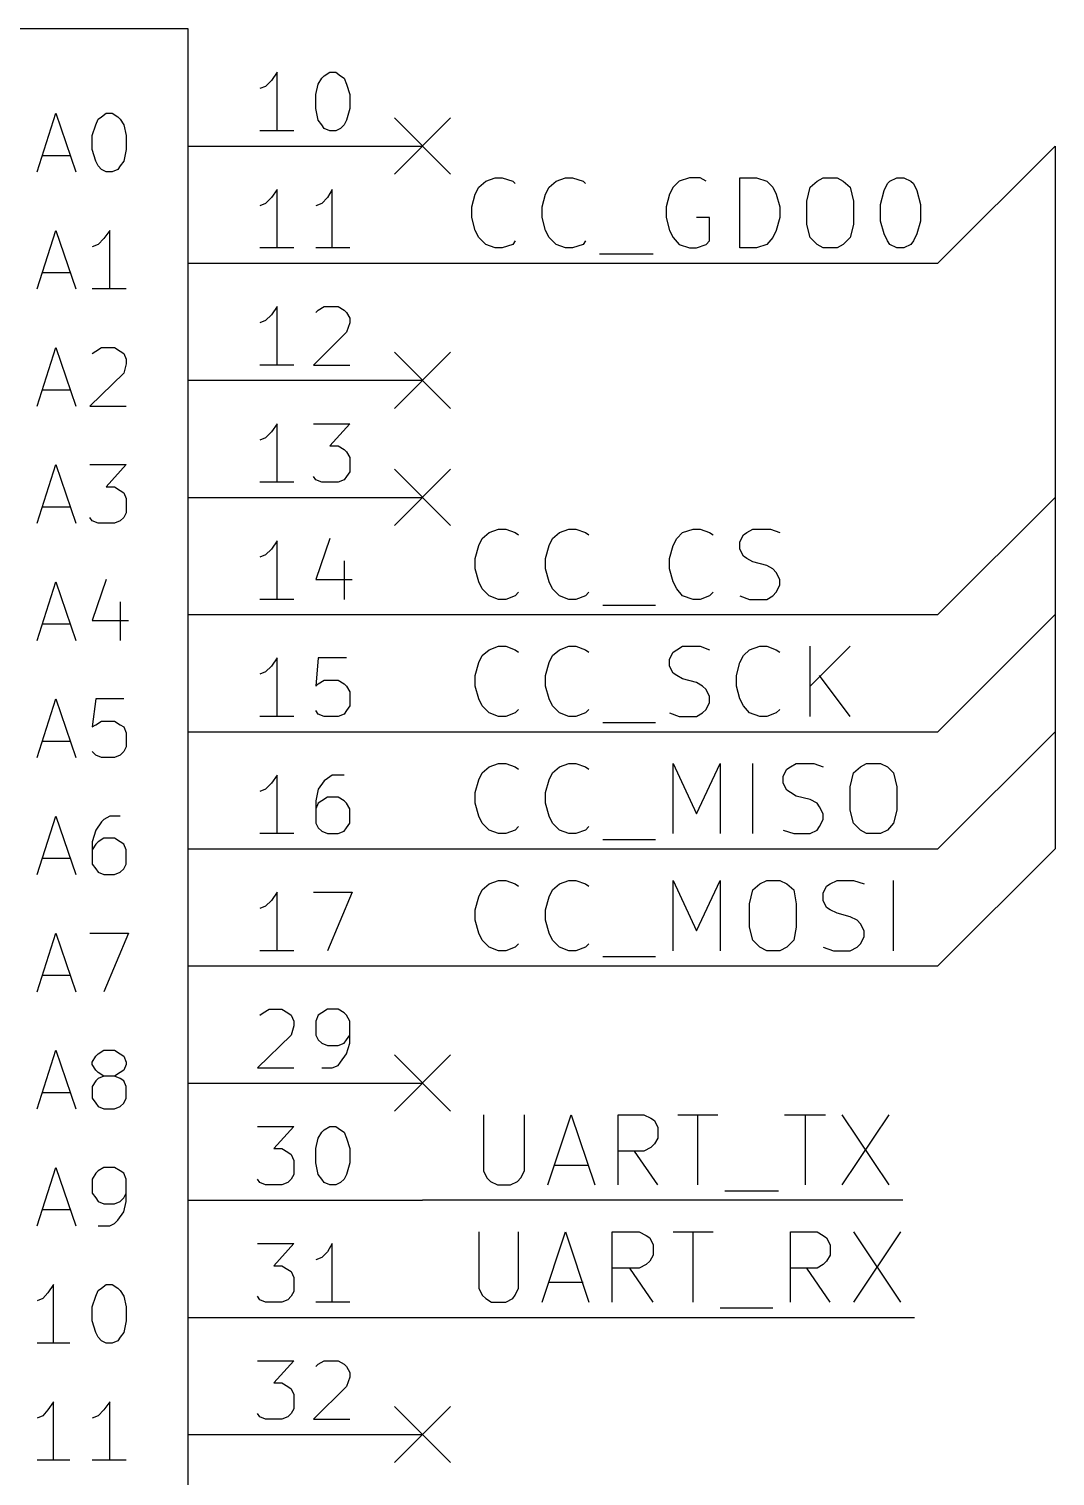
# Model space of a CAD drawing. Extents: x 10 to 584, y -410 to -10.
# Drawn here: x 162.41 to 184.66, y -314.34 to -282.96 of the extents above; entities that cross this region are included whole.
import ezdxf

# ---------------------------------------------------------------- set-up
doc = ezdxf.new("R2010")
doc.units = 0
doc.header["$MEASUREMENT"] = 0
doc.layers.add('BLACK', color=7, linetype='CONTINUOUS')

msp = doc.modelspace()

# ---------------------------------------------------------------- linework, layer by layer
at = {"layer": 'Black'}
for p, q in [((165.862, -282.956), (93.472, -282.956)), ((165.862, -347.726), (165.862, -282.956)), ((167.792, -283.896), (167.665, -284.074)), ((167.792, -285.166), (167.792, -283.896)), ((168.758, -284.023), (168.808, -283.972)), ((168.808, -283.972), (168.935, -283.896)), ((168.935, -283.896), (169.062, -283.896)), ((169.062, -283.896), (169.164, -283.972)), ((169.164, -283.972), (169.24, -284.023)), ((167.538, -284.201), (167.411, -284.251)), ((167.665, -284.074), (167.538, -284.201)), ((168.631, -284.378), (168.681, -284.15)), ((168.681, -284.15), (168.758, -284.023)), ((169.24, -284.023), (169.291, -284.15)), ((169.291, -284.15), (169.367, -284.378)), ((168.631, -284.683), (168.631, -284.378)), ((169.367, -284.378), (169.367, -284.683)), ((162.585, -286.055), (162.992, -284.785)), ((162.992, -284.785), (163.424, -286.055)), ((163.855, -285.039), (163.906, -284.912)), ((163.906, -284.912), (163.982, -284.861)), ((163.982, -284.861), (164.084, -284.785)), ((164.084, -284.785), (164.211, -284.785)), ((164.211, -284.785), (164.338, -284.861)), ((164.338, -284.861), (164.389, -284.912)), ((164.389, -284.912), (164.465, -285.039)), ((168.681, -284.937), (168.631, -284.683)), ((168.758, -285.039), (168.681, -284.937)), ((169.291, -284.937), (169.24, -285.039)), ((169.367, -284.683), (169.291, -284.937)), ((170.332, -284.886), (171.552, -286.106)), ((171.552, -284.886), (170.332, -286.106)), ((163.779, -285.267), (163.855, -285.039)), ((164.465, -285.039), (164.516, -285.267)), ((168.148, -285.166), (167.411, -285.166)), ((168.808, -285.115), (168.758, -285.039)), ((168.935, -285.166), (168.808, -285.115)), ((169.062, -285.166), (168.935, -285.166)), ((169.164, -285.115), (169.062, -285.166)), ((169.24, -285.039), (169.164, -285.115)), ((163.779, -285.572), (163.779, -285.267)), ((163.855, -285.826), (163.779, -285.572)), ((164.516, -285.572), (164.465, -285.826)), ((164.516, -285.267), (164.516, -285.572)), ((165.862, -285.496), (170.942, -285.496)), ((182.118, -288.036), (184.658, -285.496)), ((184.658, -285.496), (184.658, -300.736)), ((162.712, -285.699), (163.297, -285.699)), ((163.906, -285.928), (163.855, -285.826)), ((164.465, -285.826), (164.389, -285.928)), ((163.982, -286.004), (163.906, -285.928)), ((164.084, -286.055), (163.982, -286.004)), ((164.211, -286.055), (164.084, -286.055)), ((164.338, -286.004), (164.211, -286.055)), ((164.389, -285.928), (164.338, -286.004)), ((172.314, -286.258), (172.517, -286.182)), ((172.517, -286.182), (172.669, -286.182)), ((172.669, -286.182), (172.898, -286.258)), ((173.838, -286.258), (174.041, -286.182)), ((174.041, -286.182), (174.193, -286.182)), ((174.193, -286.182), (174.422, -286.258)), ((176.733, -286.182), (176.505, -286.258)), ((176.962, -286.182), (176.733, -286.182)), ((177.089, -286.258), (176.962, -286.182)), ((177.825, -287.706), (177.825, -286.182)), ((177.825, -286.182), (178.181, -286.182)), ((178.181, -286.182), (178.41, -286.258)), ((179.502, -286.258), (179.629, -286.182)), ((179.629, -286.182), (179.934, -286.182)), ((179.934, -286.182), (180.061, -286.258)), ((181.077, -286.258), (181.229, -286.182)), ((181.229, -286.182), (181.381, -286.182)), ((181.381, -286.182), (181.534, -286.258)), ((167.792, -286.436), (167.665, -286.614)), ((167.792, -287.706), (167.792, -286.436)), ((168.986, -286.436), (168.885, -286.614)), ((168.986, -287.706), (168.986, -286.436)), ((172.085, -286.537), (172.161, -286.385)), ((172.161, -286.385), (172.314, -286.258)), ((172.898, -286.258), (172.949, -286.309)), ((173.609, -286.537), (173.685, -286.385)), ((173.685, -286.385), (173.838, -286.258)), ((174.422, -286.258), (174.473, -286.309)), ((176.378, -286.385), (176.301, -286.537)), ((176.505, -286.258), (176.378, -286.385)), ((178.41, -286.258), (178.537, -286.385)), ((178.537, -286.385), (178.613, -286.537)), ((179.273, -286.69), (179.349, -286.385)), ((179.349, -286.385), (179.502, -286.258)), ((180.061, -286.258), (180.213, -286.385)), ((180.213, -286.385), (180.289, -286.69)), ((180.873, -286.766), (180.95, -286.461)), ((180.95, -286.461), (181.026, -286.309)), ((181.026, -286.309), (181.077, -286.258)), ((181.534, -286.258), (181.585, -286.309)), ((181.585, -286.309), (181.661, -286.461)), ((181.661, -286.461), (181.737, -286.766)), ((167.538, -286.741), (167.411, -286.791)), ((167.665, -286.614), (167.538, -286.741)), ((168.758, -286.741), (168.631, -286.791)), ((168.885, -286.614), (168.758, -286.741)), ((172.009, -286.817), (172.085, -286.537)), ((172.009, -287.045), (172.009, -286.817)), ((173.533, -286.817), (173.609, -286.537)), ((173.533, -287.045), (173.533, -286.817)), ((176.301, -286.537), (176.225, -286.817)), ((176.225, -286.817), (176.225, -287.045)), ((178.613, -286.537), (178.689, -286.817)), ((178.689, -286.817), (178.689, -287.045)), ((179.273, -287.198), (179.273, -286.69)), ((180.289, -286.69), (180.289, -287.198)), ((180.873, -287.122), (180.873, -286.766)), ((181.737, -286.766), (181.737, -287.122)), ((172.085, -287.325), (172.009, -287.045)), ((173.609, -287.325), (173.533, -287.045)), ((176.225, -287.045), (176.301, -287.325)), ((177.165, -287.045), (176.886, -287.045)), ((177.165, -287.553), (177.165, -287.045)), ((178.689, -287.045), (178.613, -287.325)), ((180.95, -287.401), (180.873, -287.122)), ((181.737, -287.122), (181.661, -287.401)), ((162.585, -288.595), (162.992, -287.325)), ((162.992, -287.325), (163.424, -288.595)), ((164.16, -287.325), (164.033, -287.503)), ((164.16, -288.595), (164.16, -287.325)), ((172.161, -287.477), (172.085, -287.325)), ((173.685, -287.477), (173.609, -287.325)), ((176.301, -287.325), (176.378, -287.477)), ((178.613, -287.325), (178.537, -287.477)), ((179.349, -287.477), (179.273, -287.198)), ((180.289, -287.198), (180.213, -287.477)), ((181.026, -287.553), (180.95, -287.401)), ((181.661, -287.401), (181.585, -287.553)), ((163.906, -287.63), (163.779, -287.68)), ((164.033, -287.503), (163.906, -287.63)), ((168.148, -287.706), (167.411, -287.706)), ((169.367, -287.706), (168.631, -287.706)), ((172.314, -287.63), (172.161, -287.477)), ((172.517, -287.706), (172.314, -287.63)), ((172.669, -287.706), (172.517, -287.706)), ((172.898, -287.63), (172.669, -287.706)), ((172.949, -287.553), (172.898, -287.63)), ((173.838, -287.63), (173.685, -287.477)), ((174.041, -287.706), (173.838, -287.63)), ((174.193, -287.706), (174.041, -287.706)), ((174.422, -287.63), (174.193, -287.706)), ((174.473, -287.553), (174.422, -287.63)), ((176.378, -287.477), (176.505, -287.63)), ((176.505, -287.63), (176.733, -287.706)), ((176.733, -287.706), (176.886, -287.706)), ((176.886, -287.706), (177.089, -287.63)), ((177.089, -287.63), (177.165, -287.553)), ((178.181, -287.706), (177.825, -287.706)), ((178.41, -287.63), (178.181, -287.706)), ((178.537, -287.477), (178.41, -287.63)), ((179.502, -287.63), (179.349, -287.477)), ((179.629, -287.706), (179.502, -287.63)), ((179.934, -287.706), (179.629, -287.706)), ((180.061, -287.63), (179.934, -287.706)), ((180.213, -287.477), (180.061, -287.63)), ((181.077, -287.63), (181.026, -287.553)), ((181.229, -287.706), (181.077, -287.63)), ((181.381, -287.706), (181.229, -287.706)), ((181.534, -287.63), (181.381, -287.706)), ((181.585, -287.553), (181.534, -287.63)), ((165.862, -288.036), (170.942, -288.036)), ((170.942, -288.036), (182.118, -288.036)), ((174.777, -287.833), (175.946, -287.833)), ((162.712, -288.239), (163.297, -288.239)), ((164.516, -288.595), (163.779, -288.595)), ((167.792, -288.976), (167.665, -289.154)), ((167.792, -290.246), (167.792, -288.976)), ((168.681, -289.052), (168.808, -288.976)), ((168.808, -288.976), (169.113, -288.976)), ((169.113, -288.976), (169.24, -289.052)), ((167.538, -289.281), (167.411, -289.331)), ((167.665, -289.154), (167.538, -289.281)), ((168.631, -289.103), (168.681, -289.052)), ((169.24, -289.052), (169.291, -289.103)), ((169.291, -289.103), (169.367, -289.23)), ((169.367, -289.331), (169.291, -289.535)), ((169.367, -289.23), (169.367, -289.331)), ((169.291, -289.535), (168.58, -290.246)), ((162.585, -291.135), (162.992, -289.865)), ((162.992, -289.865), (163.424, -291.135)), ((163.779, -289.992), (163.855, -289.941)), ((163.855, -289.941), (163.982, -289.865)), ((163.982, -289.865), (164.262, -289.865)), ((164.262, -289.865), (164.389, -289.941)), ((164.389, -289.941), (164.465, -289.992)), ((170.332, -289.966), (171.552, -291.186)), ((171.552, -289.966), (170.332, -291.186)), ((164.465, -289.992), (164.516, -290.119)), ((164.516, -290.22), (164.465, -290.424)), ((164.516, -290.119), (164.516, -290.22)), ((168.148, -290.246), (167.411, -290.246)), ((168.58, -290.246), (169.367, -290.246)), ((164.465, -290.424), (163.728, -291.135)), ((165.862, -290.576), (170.942, -290.576)), ((162.712, -290.779), (163.297, -290.779)), ((163.728, -291.135), (164.516, -291.135)), ((167.792, -291.516), (167.665, -291.694)), ((167.792, -292.786), (167.792, -291.516)), ((168.58, -291.516), (169.367, -291.516)), ((169.367, -291.516), (168.935, -291.998)), ((167.538, -291.821), (167.411, -291.871)), ((167.665, -291.694), (167.538, -291.821)), ((168.935, -291.998), (169.113, -291.998)), ((169.113, -291.998), (169.24, -292.075)), ((169.24, -292.075), (169.291, -292.125)), ((169.291, -292.125), (169.367, -292.252)), ((162.585, -293.675), (162.992, -292.405)), ((162.992, -292.405), (163.424, -293.675)), ((163.728, -292.405), (164.516, -292.405)), ((164.516, -292.405), (164.084, -292.887)), ((169.367, -292.252), (169.367, -292.557)), ((168.148, -292.786), (167.411, -292.786)), ((168.631, -292.735), (168.58, -292.659)), ((168.758, -292.786), (168.631, -292.735)), ((169.113, -292.786), (168.758, -292.786)), ((169.24, -292.735), (169.113, -292.786)), ((169.291, -292.659), (169.24, -292.735)), ((169.367, -292.557), (169.291, -292.659)), ((170.332, -292.506), (171.552, -293.726)), ((171.552, -292.506), (170.332, -293.726)), ((164.084, -292.887), (164.262, -292.887)), ((164.262, -292.887), (164.389, -292.964)), ((164.389, -292.964), (164.465, -293.014)), ((164.465, -293.014), (164.516, -293.141)), ((162.712, -293.319), (163.297, -293.319)), ((164.516, -293.141), (164.516, -293.446)), ((165.862, -293.116), (170.942, -293.116)), ((184.658, -293.116), (182.118, -295.656)), ((163.779, -293.624), (163.728, -293.548)), ((163.906, -293.675), (163.779, -293.624)), ((164.262, -293.675), (163.906, -293.675)), ((164.389, -293.624), (164.262, -293.675)), ((164.465, -293.548), (164.389, -293.624)), ((164.516, -293.446), (164.465, -293.548)), ((168.935, -294.005), (168.631, -294.894)), ((172.161, -294.157), (172.237, -294.005)), ((172.237, -294.005), (172.39, -293.878)), ((172.39, -293.878), (172.593, -293.802)), ((172.593, -293.802), (172.745, -293.802)), ((172.745, -293.802), (172.949, -293.878)), ((172.949, -293.878), (173.025, -293.929)), ((173.685, -294.157), (173.761, -294.005)), ((173.761, -294.005), (173.914, -293.878)), ((173.914, -293.878), (174.117, -293.802)), ((174.117, -293.802), (174.269, -293.802)), ((174.269, -293.802), (174.473, -293.878)), ((174.473, -293.878), (174.549, -293.929)), ((176.378, -294.157), (176.454, -294.005)), ((176.454, -294.005), (176.581, -293.878)), ((176.581, -293.878), (176.809, -293.802)), ((176.809, -293.802), (176.962, -293.802)), ((176.962, -293.802), (177.165, -293.878)), ((177.165, -293.878), (177.241, -293.929)), ((177.825, -294.081), (177.902, -293.929)), ((177.902, -293.929), (177.978, -293.878)), ((177.978, -293.878), (178.105, -293.802)), ((178.105, -293.802), (178.486, -293.802)), ((178.486, -293.802), (178.689, -293.878)), ((167.538, -294.361), (167.411, -294.411)), ((167.665, -294.234), (167.538, -294.361)), ((167.792, -294.056), (167.665, -294.234)), ((167.792, -295.326), (167.792, -294.056)), ((172.085, -294.437), (172.161, -294.157)), ((173.609, -294.437), (173.685, -294.157)), ((176.301, -294.437), (176.378, -294.157)), ((177.825, -294.234), (177.825, -294.081)), ((177.902, -294.386), (177.825, -294.234)), ((169.24, -294.488), (169.24, -295.326)), ((172.085, -294.665), (172.085, -294.437)), ((172.161, -294.945), (172.085, -294.665)), ((173.609, -294.665), (173.609, -294.437)), ((173.685, -294.945), (173.609, -294.665)), ((176.301, -294.665), (176.301, -294.437)), ((176.378, -294.945), (176.301, -294.665)), ((177.978, -294.437), (177.902, -294.386)), ((178.105, -294.513), (177.978, -294.437)), ((178.41, -294.589), (178.105, -294.513)), ((178.537, -294.665), (178.41, -294.589)), ((178.613, -294.742), (178.537, -294.665)), ((162.585, -296.215), (162.992, -294.945)), ((162.992, -294.945), (163.424, -296.215)), ((164.084, -294.894), (163.779, -295.783)), ((168.631, -294.894), (169.418, -294.894)), ((172.237, -295.097), (172.161, -294.945)), ((173.761, -295.097), (173.685, -294.945)), ((176.454, -295.097), (176.378, -294.945)), ((178.689, -294.894), (178.613, -294.742)), ((178.689, -295.021), (178.689, -294.894)), ((172.39, -295.25), (172.237, -295.097)), ((172.593, -295.326), (172.39, -295.25)), ((172.949, -295.25), (172.745, -295.326)), ((173.025, -295.173), (172.949, -295.25)), ((173.914, -295.25), (173.761, -295.097)), ((174.117, -295.326), (173.914, -295.25)), ((174.473, -295.25), (174.269, -295.326)), ((174.549, -295.173), (174.473, -295.25)), ((176.581, -295.25), (176.454, -295.097)), ((176.809, -295.326), (176.581, -295.25)), ((177.165, -295.25), (176.962, -295.326)), ((177.241, -295.173), (177.165, -295.25)), ((177.825, -295.25), (178.029, -295.326)), ((178.41, -295.326), (178.537, -295.25)), ((178.537, -295.25), (178.613, -295.173)), ((178.613, -295.173), (178.689, -295.021)), ((164.389, -295.377), (164.389, -296.215)), ((168.148, -295.326), (167.411, -295.326)), ((172.745, -295.326), (172.593, -295.326)), ((174.269, -295.326), (174.117, -295.326)), ((174.854, -295.453), (175.997, -295.453)), ((176.962, -295.326), (176.809, -295.326)), ((178.029, -295.326), (178.41, -295.326)), ((162.712, -295.859), (163.297, -295.859)), ((163.779, -295.783), (164.567, -295.783)), ((165.862, -295.656), (170.942, -295.656)), ((170.942, -295.656), (182.118, -295.656)), ((182.118, -298.196), (184.658, -295.656)), ((172.161, -296.697), (172.237, -296.545)), ((172.237, -296.545), (172.39, -296.418)), ((172.39, -296.418), (172.593, -296.342)), ((172.593, -296.342), (172.745, -296.342)), ((172.745, -296.342), (172.949, -296.418)), ((172.949, -296.418), (173.025, -296.469)), ((173.685, -296.697), (173.761, -296.545)), ((173.761, -296.545), (173.914, -296.418)), ((173.914, -296.418), (174.117, -296.342)), ((174.117, -296.342), (174.269, -296.342)), ((174.269, -296.342), (174.473, -296.418)), ((174.473, -296.418), (174.549, -296.469)), ((176.301, -296.621), (176.378, -296.469)), ((176.378, -296.469), (176.454, -296.418)), ((176.454, -296.418), (176.581, -296.342)), ((176.581, -296.342), (176.962, -296.342)), ((176.962, -296.342), (177.165, -296.418)), ((177.825, -296.697), (177.902, -296.545)), ((177.902, -296.545), (178.029, -296.418)), ((178.029, -296.418), (178.257, -296.342)), ((178.257, -296.342), (178.41, -296.342)), ((178.41, -296.342), (178.613, -296.418)), ((178.613, -296.418), (178.689, -296.469)), ((179.349, -297.866), (179.349, -296.342)), ((180.213, -296.342), (179.349, -297.205)), ((167.665, -296.774), (167.538, -296.901)), ((167.792, -296.596), (167.665, -296.774)), ((167.792, -297.866), (167.792, -296.596)), ((168.681, -296.596), (168.631, -297.205)), ((169.291, -296.596), (168.681, -296.596)), ((172.085, -296.977), (172.161, -296.697)), ((173.609, -296.977), (173.685, -296.697)), ((176.301, -296.774), (176.301, -296.621)), ((176.378, -296.926), (176.301, -296.774)), ((177.749, -296.977), (177.825, -296.697)), ((167.538, -296.901), (167.411, -296.951)), ((168.631, -297.205), (168.681, -297.155)), ((168.681, -297.155), (168.808, -297.078)), ((168.808, -297.078), (169.113, -297.078)), ((169.113, -297.078), (169.24, -297.155)), ((169.24, -297.155), (169.291, -297.205)), ((172.085, -297.205), (172.085, -296.977)), ((173.609, -297.205), (173.609, -296.977)), ((176.454, -296.977), (176.378, -296.926)), ((176.581, -297.053), (176.454, -296.977)), ((176.886, -297.129), (176.581, -297.053)), ((177.013, -297.205), (176.886, -297.129)), ((177.749, -297.205), (177.749, -296.977)), ((180.213, -297.866), (179.553, -296.977)), ((162.585, -298.755), (162.992, -297.485)), ((162.992, -297.485), (163.424, -298.755)), ((163.855, -297.485), (163.779, -298.094)), ((164.465, -297.485), (163.855, -297.485)), ((169.291, -297.205), (169.367, -297.332)), ((169.367, -297.332), (169.367, -297.637)), ((172.161, -297.485), (172.085, -297.205)), ((172.237, -297.637), (172.161, -297.485)), ((173.685, -297.485), (173.609, -297.205)), ((173.761, -297.637), (173.685, -297.485)), ((177.089, -297.282), (177.013, -297.205)), ((177.165, -297.434), (177.089, -297.282)), ((177.165, -297.561), (177.165, -297.434)), ((177.825, -297.485), (177.749, -297.205)), ((177.902, -297.637), (177.825, -297.485)), ((168.681, -297.815), (168.631, -297.739)), ((168.808, -297.866), (168.681, -297.815)), ((169.24, -297.815), (169.113, -297.866)), ((169.291, -297.739), (169.24, -297.815)), ((169.367, -297.637), (169.291, -297.739)), ((172.39, -297.79), (172.237, -297.637)), ((172.593, -297.866), (172.39, -297.79)), ((172.949, -297.79), (172.745, -297.866)), ((173.025, -297.713), (172.949, -297.79)), ((173.914, -297.79), (173.761, -297.637)), ((174.117, -297.866), (173.914, -297.79)), ((174.473, -297.79), (174.269, -297.866)), ((174.549, -297.713), (174.473, -297.79)), ((176.301, -297.79), (176.505, -297.866)), ((176.886, -297.866), (177.013, -297.79)), ((177.013, -297.79), (177.089, -297.713)), ((177.089, -297.713), (177.165, -297.561)), ((178.029, -297.79), (177.902, -297.637)), ((178.257, -297.866), (178.029, -297.79)), ((178.613, -297.79), (178.41, -297.866)), ((178.689, -297.713), (178.613, -297.79)), ((163.779, -298.094), (163.855, -298.044)), ((163.855, -298.044), (163.982, -297.967)), ((163.982, -297.967), (164.262, -297.967)), ((164.262, -297.967), (164.389, -298.044)), ((164.389, -298.044), (164.465, -298.094)), ((164.465, -298.094), (164.516, -298.221)), ((168.148, -297.866), (167.411, -297.866)), ((169.113, -297.866), (168.808, -297.866)), ((172.745, -297.866), (172.593, -297.866)), ((174.269, -297.866), (174.117, -297.866)), ((174.854, -297.993), (175.997, -297.993)), ((176.505, -297.866), (176.886, -297.866)), ((178.41, -297.866), (178.257, -297.866)), ((162.712, -298.399), (163.297, -298.399)), ((164.516, -298.221), (164.516, -298.526)), ((165.862, -298.196), (170.942, -298.196)), ((170.942, -298.196), (182.118, -298.196)), ((184.658, -298.196), (182.118, -300.736)), ((163.855, -298.704), (163.779, -298.628)), ((163.982, -298.755), (163.855, -298.704)), ((164.262, -298.755), (163.982, -298.755)), ((164.389, -298.704), (164.262, -298.755)), ((164.465, -298.628), (164.389, -298.704)), ((164.516, -298.526), (164.465, -298.628)), ((172.237, -299.085), (172.39, -298.958)), ((172.39, -298.958), (172.593, -298.882)), ((172.593, -298.882), (172.745, -298.882)), ((172.745, -298.882), (172.949, -298.958)), ((172.949, -298.958), (173.025, -299.009)), ((173.761, -299.085), (173.914, -298.958)), ((173.914, -298.958), (174.117, -298.882)), ((174.117, -298.882), (174.269, -298.882)), ((174.269, -298.882), (174.473, -298.958)), ((174.473, -298.958), (174.549, -299.009)), ((176.378, -300.406), (176.378, -298.882)), ((176.378, -298.882), (176.886, -299.974)), ((176.886, -299.974), (177.394, -298.882)), ((177.394, -298.882), (177.394, -300.406)), ((178.105, -300.406), (178.105, -298.882)), ((178.765, -299.161), (178.841, -299.009)), ((178.841, -299.009), (178.918, -298.958)), ((178.918, -298.958), (179.045, -298.882)), ((179.045, -298.882), (179.426, -298.882)), ((179.426, -298.882), (179.629, -298.958)), ((180.289, -299.085), (180.442, -298.958)), ((180.442, -298.958), (180.569, -298.882)), ((180.569, -298.882), (180.873, -298.882)), ((180.873, -298.882), (181.026, -298.958)), ((181.026, -298.958), (181.153, -299.085)), ((167.665, -299.314), (167.538, -299.441)), ((167.792, -299.136), (167.665, -299.314)), ((167.792, -300.406), (167.792, -299.136)), ((168.808, -299.263), (168.681, -299.441)), ((168.885, -299.212), (168.808, -299.263)), ((168.986, -299.136), (168.885, -299.212)), ((169.24, -299.136), (168.986, -299.136)), ((172.085, -299.517), (172.161, -299.237)), ((172.161, -299.237), (172.237, -299.085)), ((173.609, -299.517), (173.685, -299.237)), ((173.685, -299.237), (173.761, -299.085)), ((178.765, -299.314), (178.765, -299.161)), ((178.841, -299.466), (178.765, -299.314)), ((180.213, -299.39), (180.289, -299.085)), ((181.153, -299.085), (181.229, -299.39)), ((167.538, -299.441), (167.411, -299.491)), ((168.681, -299.441), (168.631, -299.695)), ((168.631, -299.695), (168.631, -300.177)), ((168.758, -299.695), (168.681, -299.745)), ((168.885, -299.618), (168.758, -299.695)), ((169.113, -299.618), (168.885, -299.618)), ((169.24, -299.695), (169.113, -299.618)), ((169.291, -299.745), (169.24, -299.695)), ((172.085, -299.745), (172.085, -299.517)), ((173.609, -299.745), (173.609, -299.517)), ((178.918, -299.517), (178.841, -299.466)), ((179.045, -299.593), (178.918, -299.517)), ((179.349, -299.669), (179.045, -299.593)), ((179.502, -299.745), (179.349, -299.669)), ((180.213, -299.898), (180.213, -299.39)), ((181.229, -299.39), (181.229, -299.898)), ((168.681, -299.745), (168.631, -299.872)), ((169.367, -299.872), (169.291, -299.745)), ((169.367, -300.177), (169.367, -299.872)), ((172.161, -300.025), (172.085, -299.745)), ((173.685, -300.025), (173.609, -299.745)), ((179.553, -299.822), (179.502, -299.745)), ((179.629, -299.974), (179.553, -299.822)), ((179.629, -300.101), (179.629, -299.974)), ((180.289, -300.177), (180.213, -299.898)), ((181.229, -299.898), (181.153, -300.177)), ((162.585, -301.295), (162.992, -300.025)), ((162.992, -300.025), (163.424, -301.295)), ((163.982, -300.152), (163.855, -300.33)), ((164.033, -300.101), (163.982, -300.152)), ((164.16, -300.025), (164.033, -300.101)), ((164.389, -300.025), (164.16, -300.025)), ((168.631, -300.177), (168.681, -300.279)), ((168.681, -300.279), (168.758, -300.355)), ((169.24, -300.355), (169.291, -300.279)), ((169.291, -300.279), (169.367, -300.177)), ((172.237, -300.177), (172.161, -300.025)), ((172.39, -300.33), (172.237, -300.177)), ((173.025, -300.253), (172.949, -300.33)), ((173.761, -300.177), (173.685, -300.025)), ((173.914, -300.33), (173.761, -300.177)), ((174.549, -300.253), (174.473, -300.33)), ((179.502, -300.33), (179.553, -300.253)), ((179.553, -300.253), (179.629, -300.101)), ((180.442, -300.33), (180.289, -300.177)), ((181.153, -300.177), (181.026, -300.33)), ((163.855, -300.33), (163.779, -300.584)), ((163.779, -300.584), (163.779, -301.066)), ((163.855, -300.634), (163.779, -300.761)), ((163.906, -300.584), (163.855, -300.634)), ((164.033, -300.507), (163.906, -300.584)), ((164.262, -300.507), (164.033, -300.507)), ((164.389, -300.584), (164.262, -300.507)), ((164.465, -300.634), (164.389, -300.584)), ((164.516, -300.761), (164.465, -300.634)), ((168.148, -300.406), (167.411, -300.406)), ((168.758, -300.355), (168.885, -300.406)), ((168.885, -300.406), (169.113, -300.406)), ((169.113, -300.406), (169.24, -300.355)), ((172.593, -300.406), (172.39, -300.33)), ((172.745, -300.406), (172.593, -300.406)), ((172.949, -300.33), (172.745, -300.406)), ((174.117, -300.406), (173.914, -300.33)), ((174.269, -300.406), (174.117, -300.406)), ((174.473, -300.33), (174.269, -300.406)), ((174.854, -300.533), (175.997, -300.533)), ((178.765, -300.33), (178.994, -300.406)), ((178.994, -300.406), (179.349, -300.406)), ((179.349, -300.406), (179.502, -300.33)), ((180.569, -300.406), (180.442, -300.33)), ((180.873, -300.406), (180.569, -300.406)), ((181.026, -300.33), (180.873, -300.406)), ((162.712, -300.939), (163.297, -300.939)), ((164.516, -301.066), (164.516, -300.761)), ((165.862, -300.736), (170.942, -300.736)), ((170.942, -300.736), (182.118, -300.736)), ((184.658, -300.736), (182.118, -303.276)), ((163.779, -301.066), (163.855, -301.168)), ((163.855, -301.168), (163.906, -301.244)), ((163.906, -301.244), (164.033, -301.295)), ((164.262, -301.295), (164.389, -301.244)), ((164.389, -301.244), (164.465, -301.168)), ((164.465, -301.168), (164.516, -301.066)), ((164.033, -301.295), (164.262, -301.295)), ((172.237, -301.625), (172.39, -301.498)), ((172.39, -301.498), (172.593, -301.422)), ((172.593, -301.422), (172.745, -301.422)), ((172.745, -301.422), (172.949, -301.498)), ((172.949, -301.498), (173.025, -301.549)), ((173.761, -301.625), (173.914, -301.498)), ((173.914, -301.498), (174.117, -301.422)), ((174.117, -301.422), (174.269, -301.422)), ((174.269, -301.422), (174.473, -301.498)), ((174.473, -301.498), (174.549, -301.549)), ((176.378, -302.946), (176.378, -301.422)), ((176.378, -301.422), (176.886, -302.514)), ((176.886, -302.514), (177.394, -301.422)), ((177.394, -301.422), (177.394, -302.946)), ((178.105, -301.625), (178.257, -301.498)), ((178.257, -301.498), (178.41, -301.422)), ((178.41, -301.422), (178.689, -301.422)), ((178.689, -301.422), (178.841, -301.498)), ((178.841, -301.498), (178.994, -301.625)), ((179.629, -301.701), (179.705, -301.549)), ((179.705, -301.549), (179.781, -301.498)), ((179.781, -301.498), (179.934, -301.422)), ((179.934, -301.422), (180.289, -301.422)), ((180.289, -301.422), (180.518, -301.498)), ((181.153, -302.946), (181.153, -301.422)), ((167.665, -301.854), (167.538, -301.981)), ((167.792, -301.676), (167.665, -301.854)), ((167.792, -302.946), (167.792, -301.676)), ((168.58, -301.676), (169.418, -301.676)), ((169.418, -301.676), (168.885, -302.946)), ((172.085, -302.057), (172.161, -301.777)), ((172.161, -301.777), (172.237, -301.625)), ((173.609, -302.057), (173.685, -301.777)), ((173.685, -301.777), (173.761, -301.625)), ((178.029, -301.93), (178.105, -301.625)), ((178.994, -301.625), (179.045, -301.93)), ((179.629, -301.854), (179.629, -301.701)), ((179.705, -302.006), (179.629, -301.854)), ((167.538, -301.981), (167.411, -302.031)), ((172.085, -302.285), (172.085, -302.057)), ((173.609, -302.285), (173.609, -302.057)), ((178.029, -302.438), (178.029, -301.93)), ((179.045, -301.93), (179.045, -302.438)), ((179.781, -302.057), (179.705, -302.006)), ((179.934, -302.133), (179.781, -302.057)), ((180.213, -302.209), (179.934, -302.133)), ((172.161, -302.565), (172.085, -302.285)), ((173.685, -302.565), (173.609, -302.285)), ((178.105, -302.717), (178.029, -302.438)), ((179.045, -302.438), (178.994, -302.717)), ((180.365, -302.285), (180.213, -302.209)), ((180.442, -302.362), (180.365, -302.285)), ((180.518, -302.514), (180.442, -302.362)), ((180.518, -302.641), (180.518, -302.514)), ((162.585, -303.835), (162.992, -302.565)), ((162.992, -302.565), (163.424, -303.835)), ((163.728, -302.565), (164.567, -302.565)), ((164.567, -302.565), (164.033, -303.835)), ((172.237, -302.717), (172.161, -302.565)), ((172.39, -302.87), (172.237, -302.717)), ((173.025, -302.793), (172.949, -302.87)), ((173.761, -302.717), (173.685, -302.565)), ((173.914, -302.87), (173.761, -302.717)), ((174.549, -302.793), (174.473, -302.87)), ((178.257, -302.87), (178.105, -302.717)), ((178.994, -302.717), (178.841, -302.87)), ((180.365, -302.87), (180.442, -302.793)), ((180.442, -302.793), (180.518, -302.641)), ((168.148, -302.946), (167.411, -302.946)), ((172.593, -302.946), (172.39, -302.87)), ((172.745, -302.946), (172.593, -302.946)), ((172.949, -302.87), (172.745, -302.946)), ((174.117, -302.946), (173.914, -302.87)), ((174.269, -302.946), (174.117, -302.946)), ((174.473, -302.87), (174.269, -302.946)), ((174.854, -303.073), (175.997, -303.073)), ((178.41, -302.946), (178.257, -302.87)), ((178.689, -302.946), (178.41, -302.946)), ((178.841, -302.87), (178.689, -302.946)), ((179.629, -302.87), (179.857, -302.946)), ((179.857, -302.946), (180.213, -302.946)), ((180.213, -302.946), (180.365, -302.87)), ((165.862, -303.276), (170.942, -303.276)), ((170.942, -303.276), (182.118, -303.276)), ((162.712, -303.479), (163.297, -303.479)), ((167.411, -304.343), (167.488, -304.292)), ((167.488, -304.292), (167.615, -304.216)), ((167.615, -304.216), (167.894, -304.216)), ((167.894, -304.216), (168.021, -304.292)), ((168.021, -304.292), (168.097, -304.343)), ((168.097, -304.343), (168.148, -304.47)), ((168.681, -304.343), (168.631, -304.47)), ((168.758, -304.292), (168.681, -304.343)), ((168.885, -304.216), (168.758, -304.292)), ((169.113, -304.216), (168.885, -304.216)), ((169.24, -304.292), (169.113, -304.216)), ((169.291, -304.343), (169.24, -304.292)), ((169.367, -304.47), (169.291, -304.343)), ((168.148, -304.571), (168.097, -304.775)), ((168.148, -304.47), (168.148, -304.571)), ((168.631, -304.47), (168.631, -304.775)), ((169.367, -304.952), (169.367, -304.47)), ((168.097, -304.775), (167.361, -305.486)), ((168.631, -304.775), (168.681, -304.876)), ((168.681, -304.876), (168.758, -304.952)), ((168.758, -304.952), (168.885, -305.003)), ((168.885, -305.003), (169.113, -305.003)), ((169.113, -305.003), (169.24, -304.952)), ((169.24, -304.952), (169.291, -304.876)), ((169.291, -304.876), (169.367, -304.775)), ((169.291, -305.181), (169.367, -304.952)), ((162.585, -306.375), (162.992, -305.105)), ((162.992, -305.105), (163.424, -306.375)), ((163.779, -305.359), (163.855, -305.232)), ((163.855, -305.232), (163.906, -305.181)), ((163.906, -305.181), (164.033, -305.105)), ((164.033, -305.105), (164.262, -305.105)), ((164.262, -305.105), (164.389, -305.181)), ((164.389, -305.181), (164.465, -305.232)), ((164.465, -305.232), (164.516, -305.359)), ((169.164, -305.359), (169.291, -305.181)), ((170.332, -305.206), (171.552, -306.426)), ((171.552, -305.206), (170.332, -306.426)), ((163.779, -305.41), (163.779, -305.359)), ((163.855, -305.537), (163.779, -305.41)), ((163.906, -305.587), (163.855, -305.537)), ((164.033, -305.664), (163.906, -305.587)), ((164.389, -305.587), (164.262, -305.664)), ((164.465, -305.537), (164.389, -305.587)), ((164.516, -305.41), (164.465, -305.537)), ((164.516, -305.359), (164.516, -305.41)), ((167.361, -305.486), (168.148, -305.486)), ((168.758, -305.486), (168.986, -305.486)), ((168.986, -305.486), (169.113, -305.435)), ((169.113, -305.435), (169.164, -305.359)), ((163.855, -305.765), (163.779, -305.892)), ((163.779, -305.892), (163.779, -306.146)), ((163.906, -305.714), (163.855, -305.765)), ((164.033, -305.664), (163.906, -305.714)), ((164.262, -305.664), (164.033, -305.664)), ((164.389, -305.714), (164.262, -305.664)), ((164.465, -305.765), (164.389, -305.714)), ((164.516, -305.892), (164.465, -305.765)), ((164.516, -306.146), (164.516, -305.892)), ((165.862, -305.816), (170.942, -305.816)), ((162.712, -306.019), (163.297, -306.019)), ((163.779, -306.146), (163.855, -306.248)), ((163.855, -306.248), (163.906, -306.324)), ((164.389, -306.324), (164.465, -306.248)), ((164.465, -306.248), (164.516, -306.146)), ((163.906, -306.324), (164.033, -306.375)), ((164.033, -306.375), (164.262, -306.375)), ((164.262, -306.375), (164.389, -306.324)), ((172.263, -306.502), (172.263, -307.721)), ((173.152, -307.721), (173.152, -306.502)), ((173.66, -308.026), (174.168, -306.502)), ((174.168, -306.502), (174.676, -308.026)), ((175.184, -308.026), (175.184, -306.502)), ((175.184, -306.502), (175.743, -306.502)), ((175.743, -306.502), (175.895, -306.578)), ((175.895, -306.578), (175.971, -306.629)), ((176.479, -306.502), (177.343, -306.502)), ((176.911, -308.026), (176.911, -306.502)), ((178.791, -306.502), (179.68, -306.502)), ((179.248, -308.026), (179.248, -306.502)), ((180.035, -306.502), (181.051, -308.026)), ((181.051, -306.502), (180.035, -308.026)), ((167.361, -306.756), (168.148, -306.756)), ((168.148, -306.756), (167.716, -307.238)), ((168.681, -307.01), (168.758, -306.883)), ((168.758, -306.883), (168.808, -306.832)), ((168.808, -306.832), (168.935, -306.756)), ((168.935, -306.756), (169.062, -306.756)), ((169.062, -306.756), (169.164, -306.832)), ((169.164, -306.832), (169.24, -306.883)), ((169.24, -306.883), (169.291, -307.01)), ((175.971, -306.629), (176.047, -306.781)), ((176.047, -306.781), (176.047, -307.01)), ((168.631, -307.238), (168.681, -307.01)), ((169.291, -307.01), (169.367, -307.238)), ((175.895, -307.213), (175.743, -307.289)), ((175.971, -307.137), (175.895, -307.213)), ((176.047, -307.01), (175.971, -307.137)), ((167.716, -307.238), (167.894, -307.238)), ((167.894, -307.238), (168.021, -307.315)), ((168.021, -307.315), (168.097, -307.365)), ((168.097, -307.365), (168.148, -307.492)), ((168.148, -307.492), (168.148, -307.797)), ((168.631, -307.543), (168.631, -307.238)), ((168.681, -307.797), (168.631, -307.543)), ((169.367, -307.543), (169.291, -307.797)), ((169.367, -307.238), (169.367, -307.543)), ((175.743, -307.289), (175.184, -307.289)), ((176.047, -308.026), (175.539, -307.289)), ((162.585, -308.915), (162.992, -307.645)), ((162.992, -307.645), (163.424, -308.915)), ((163.855, -307.772), (163.779, -307.899)), ((163.906, -307.721), (163.855, -307.772)), ((164.033, -307.645), (163.906, -307.721)), ((164.262, -307.645), (164.033, -307.645)), ((164.389, -307.721), (164.262, -307.645)), ((164.465, -307.772), (164.389, -307.721)), ((164.516, -307.899), (164.465, -307.772)), ((168.148, -307.797), (168.097, -307.899)), ((168.758, -307.899), (168.681, -307.797)), ((169.291, -307.797), (169.24, -307.899)), ((172.263, -307.721), (172.339, -307.873)), ((173.076, -307.873), (173.152, -307.721)), ((173.787, -307.594), (174.523, -307.594)), ((163.779, -307.899), (163.779, -308.204)), ((164.516, -308.381), (164.516, -307.899)), ((167.411, -307.975), (167.361, -307.899)), ((167.538, -308.026), (167.411, -307.975)), ((167.894, -308.026), (167.538, -308.026)), ((168.021, -307.975), (167.894, -308.026)), ((168.097, -307.899), (168.021, -307.975)), ((168.808, -307.975), (168.758, -307.899)), ((168.935, -308.026), (168.808, -307.975)), ((169.062, -308.026), (168.935, -308.026)), ((169.164, -307.975), (169.062, -308.026)), ((169.24, -307.899), (169.164, -307.975)), ((172.339, -307.873), (172.415, -307.95)), ((172.415, -307.95), (172.568, -308.026)), ((172.568, -308.026), (172.847, -308.026)), ((172.847, -308.026), (172.999, -307.95)), ((172.999, -307.95), (173.076, -307.873)), ((177.495, -308.153), (178.664, -308.153)), ((163.779, -308.204), (163.855, -308.305)), ((163.855, -308.305), (163.906, -308.381)), ((163.906, -308.381), (164.033, -308.432)), ((164.033, -308.432), (164.262, -308.432)), ((164.262, -308.432), (164.389, -308.381)), ((164.389, -308.381), (164.465, -308.305)), ((164.465, -308.305), (164.516, -308.204)), ((164.465, -308.61), (164.516, -308.381)), ((165.862, -308.356), (170.942, -308.356)), ((181.356, -308.356), (170.942, -308.356)), ((162.712, -308.559), (163.297, -308.559)), ((164.262, -308.864), (164.338, -308.788)), ((164.338, -308.788), (164.465, -308.61)), ((163.906, -308.915), (164.16, -308.915)), ((164.16, -308.915), (164.262, -308.864)), ((172.161, -309.042), (172.161, -310.261)), ((173.025, -310.261), (173.025, -309.042)), ((173.533, -310.566), (174.041, -309.042)), ((174.041, -309.042), (174.549, -310.566)), ((175.057, -310.566), (175.057, -309.042)), ((175.057, -309.042), (175.641, -309.042)), ((175.641, -309.042), (175.793, -309.118)), ((176.378, -309.042), (177.241, -309.042)), ((176.809, -310.566), (176.809, -309.042)), ((178.918, -310.566), (178.918, -309.042)), ((178.918, -309.042), (179.502, -309.042)), ((179.502, -309.042), (179.629, -309.118)), ((180.289, -309.042), (181.305, -310.566)), ((181.305, -309.042), (180.289, -310.566)), ((167.361, -309.296), (168.148, -309.296)), ((168.148, -309.296), (167.716, -309.778)), ((168.986, -309.296), (168.885, -309.474)), ((168.986, -310.566), (168.986, -309.296)), ((175.793, -309.118), (175.87, -309.169)), ((175.87, -309.169), (175.946, -309.321)), ((175.946, -309.321), (175.946, -309.55)), ((179.629, -309.118), (179.705, -309.169)), ((179.705, -309.169), (179.781, -309.321)), ((179.781, -309.321), (179.781, -309.55)), ((168.758, -309.601), (168.631, -309.651)), ((168.885, -309.474), (168.758, -309.601)), ((175.87, -309.677), (175.793, -309.753)), ((175.946, -309.55), (175.87, -309.677)), ((179.705, -309.677), (179.629, -309.753)), ((179.781, -309.55), (179.705, -309.677)), ((167.716, -309.778), (167.894, -309.778)), ((167.894, -309.778), (168.021, -309.855)), ((168.021, -309.855), (168.097, -309.905)), ((168.097, -309.905), (168.148, -310.032)), ((168.148, -310.032), (168.148, -310.337)), ((175.641, -309.829), (175.057, -309.829)), ((175.946, -310.566), (175.438, -309.829)), ((175.793, -309.753), (175.641, -309.829)), ((179.502, -309.829), (178.918, -309.829)), ((179.781, -310.566), (179.273, -309.829)), ((179.629, -309.753), (179.502, -309.829)), ((162.814, -310.363), (162.712, -310.49)), ((162.941, -310.185), (162.814, -310.363)), ((162.941, -311.455), (162.941, -310.185)), ((163.855, -310.439), (163.906, -310.312)), ((163.906, -310.312), (163.982, -310.261)), ((163.982, -310.261), (164.084, -310.185)), ((164.084, -310.185), (164.211, -310.185)), ((164.211, -310.185), (164.338, -310.261)), ((164.338, -310.261), (164.389, -310.312)), ((164.389, -310.312), (164.465, -310.439)), ((168.148, -310.337), (168.097, -310.439)), ((172.161, -310.261), (172.237, -310.413)), ((172.949, -310.413), (173.025, -310.261)), ((173.685, -310.134), (174.422, -310.134)), ((162.712, -310.49), (162.585, -310.54)), ((163.779, -310.667), (163.855, -310.439)), ((163.779, -310.972), (163.779, -310.667)), ((164.465, -310.439), (164.516, -310.667)), ((164.516, -310.667), (164.516, -310.972)), ((167.411, -310.515), (167.361, -310.439)), ((167.538, -310.566), (167.411, -310.515)), ((167.894, -310.566), (167.538, -310.566)), ((168.021, -310.515), (167.894, -310.566)), ((168.097, -310.439), (168.021, -310.515)), ((169.367, -310.566), (168.631, -310.566)), ((172.237, -310.413), (172.314, -310.49)), ((172.314, -310.49), (172.441, -310.566)), ((172.441, -310.566), (172.745, -310.566)), ((172.745, -310.566), (172.898, -310.49)), ((172.898, -310.49), (172.949, -310.413)), ((163.855, -311.226), (163.779, -310.972)), ((164.516, -310.972), (164.465, -311.226)), ((165.862, -310.896), (170.942, -310.896)), ((170.942, -310.896), (181.61, -310.896)), ((177.394, -310.693), (178.537, -310.693)), ((163.906, -311.328), (163.855, -311.226)), ((164.465, -311.226), (164.389, -311.328)), ((163.297, -311.455), (162.585, -311.455)), ((163.982, -311.404), (163.906, -311.328)), ((164.084, -311.455), (163.982, -311.404)), ((164.211, -311.455), (164.084, -311.455)), ((164.338, -311.404), (164.211, -311.455)), ((164.389, -311.328), (164.338, -311.404)), ((167.361, -311.836), (168.148, -311.836)), ((168.148, -311.836), (167.716, -312.318)), ((168.631, -311.963), (168.681, -311.912)), ((168.681, -311.912), (168.808, -311.836)), ((168.808, -311.836), (169.113, -311.836)), ((169.113, -311.836), (169.24, -311.912)), ((169.24, -311.912), (169.291, -311.963)), ((169.291, -311.963), (169.367, -312.09)), ((169.367, -312.191), (169.291, -312.395)), ((169.367, -312.09), (169.367, -312.191)), ((167.716, -312.318), (167.894, -312.318)), ((167.894, -312.318), (168.021, -312.395)), ((168.021, -312.395), (168.097, -312.445)), ((168.097, -312.445), (168.148, -312.572)), ((169.291, -312.395), (168.58, -313.106)), ((162.941, -312.725), (162.814, -312.903)), ((162.941, -313.995), (162.941, -312.725)), ((164.16, -312.725), (164.033, -312.903)), ((164.16, -313.995), (164.16, -312.725)), ((168.148, -312.877), (168.097, -312.979)), ((168.148, -312.572), (168.148, -312.877)), ((170.332, -312.826), (171.552, -314.046)), ((171.552, -312.826), (170.332, -314.046)), ((162.712, -313.03), (162.585, -313.08)), ((162.814, -312.903), (162.712, -313.03)), ((163.906, -313.03), (163.779, -313.08)), ((164.033, -312.903), (163.906, -313.03)), ((167.411, -313.055), (167.361, -312.979)), ((167.538, -313.106), (167.411, -313.055)), ((167.894, -313.106), (167.538, -313.106)), ((168.021, -313.055), (167.894, -313.106)), ((168.097, -312.979), (168.021, -313.055)), ((168.58, -313.106), (169.367, -313.106)), ((165.862, -313.436), (170.942, -313.436)), ((163.297, -313.995), (162.585, -313.995)), ((164.516, -313.995), (163.779, -313.995))]:
    msp.add_line(p, q, dxfattribs=at)

doc.saveas('drawing.dxf')
